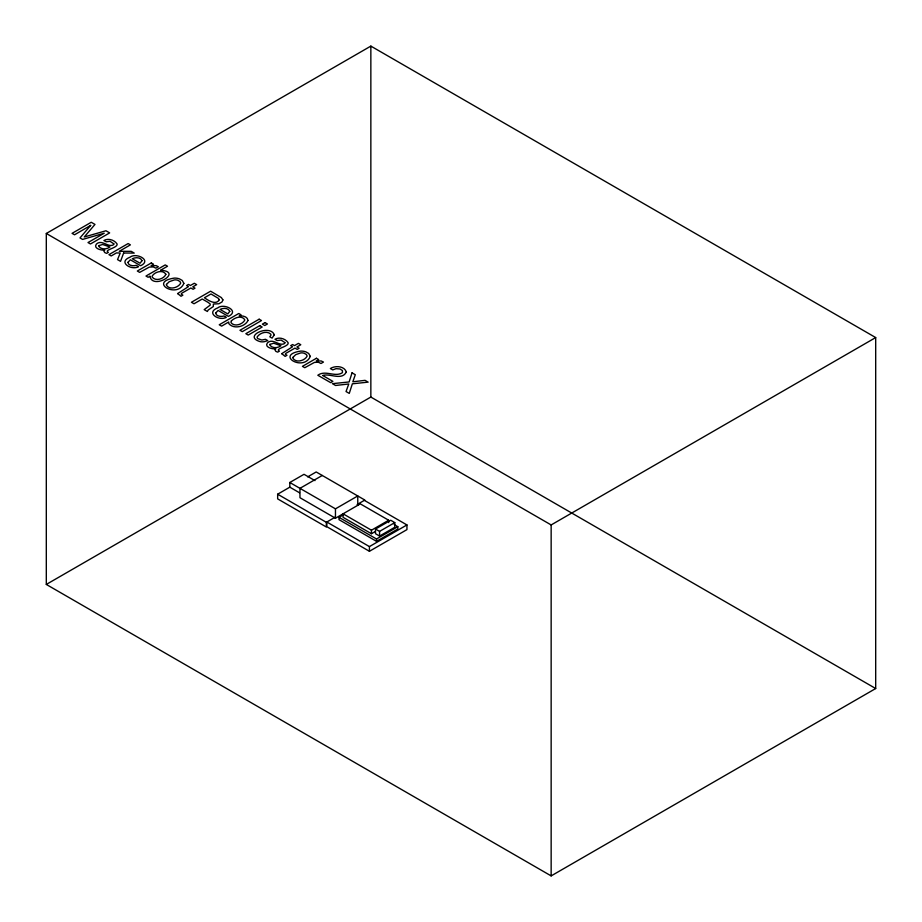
<?xml version="1.0" encoding="UTF-8"?>
<svg xmlns="http://www.w3.org/2000/svg" width="922" height="922" viewBox="0 0 922 922"><rect width="100%" height="100%" fill="white"/><g stroke="black" fill="none" stroke-linecap="round" stroke-linejoin="round"><path stroke-width="1.38" d="M46.307 233.473L370.851 46.1L875.693 337.567L875.693 688.527L551.149 875.9L46.307 584.433L46.307 233.473L551.149 524.941L875.693 337.567M46.307 584.433L370.851 397.059L875.693 688.527M277.649 494.204L326.33 522.301L326.33 526.992L277.649 498.883L277.649 494.204L289.819 487.173L289.819 482.494L304.018 474.3L314.967 480.616M307.671 476.87L316.188 471.96L364.858 500.058L357.091 504.541M322.274 475.464L299.961 488.349L299.961 497.719L335.458 518.21L360.295 503.861L388.692 520.25L388.692 522.601M289.819 482.494L335.458 508.84L357.759 495.955L357.759 505.325M326.33 522.301L335.308 517.115M394.19 524.595L397.82 526.692L397.82 529.032L376.522 541.329L339.008 519.674L339.008 517.323L343.733 514.591M375.15 531.591L371.451 533.723L343.065 517.323L343.065 513.819L371.451 530.208L388.692 520.25M375.508 529.032L390.721 520.25L394.777 522.601L394.777 527.28L379.564 536.062L375.508 533.723L375.508 529.032L379.564 531.383L394.777 522.601M339.008 517.323L376.522 538.99L397.82 526.692M369.422 546.596L406.948 524.941L406.948 529.62L369.422 551.287L326.837 526.692L326.837 522.013L369.422 546.596L369.422 551.287M364.351 500.346L406.948 524.941M289.819 487.173L299.558 492.797M551.149 524.941L551.149 875.9M379.564 531.383L379.564 536.062M376.522 538.99L376.522 541.329M371.451 530.208L371.451 533.723M370.851 46.1L370.851 397.059M335.458 508.84L335.458 518.21M274.272 334.801L272.094 338.12L269.812 336.795L271.01 335.009L270.676 334.075C266.746 330.491 260.05 332.888 257.273 336.761A4.08 2.351 0 0 0 257.826 338.639L261.836 340.034L265.478 339.296L267.76 340.621L264.66 341.613A6.788 3.919 0 0 1 260.327 341.682C242.106 336.403 270.065 323.691 274.272 334.801M177.612 293.576L181.012 296.25L182.867 295.178L181.231 294.118L181.715 293.265L190.854 287.998L193.09 289.289L195.003 288.171L192.767 286.88L196.674 284.633L194.3 283.261L190.393 285.509L188.503 284.414L186.578 285.532L188.468 286.627L177.612 293.576M281.717 353.679L285.129 356.365L286.984 355.293L285.347 354.232L285.832 353.38L294.971 348.101L297.195 349.392L299.12 348.286L296.884 346.995L300.791 344.736L298.417 343.364L294.51 345.623L292.608 344.528L290.695 345.635L292.585 346.73L281.717 353.679M127.939 262.344C128.365 265.859 133.506 266.239 136.249 265.34L138.554 266.677C131.431 270.78 117.382 262.032 130.037 257.203C136.122 252.202 152.361 260.315 140.605 265.72L130.359 259.797L127.939 262.344M215.702 313.019C216.117 316.523 221.257 316.903 224 316.004L226.316 317.341C219.182 321.444 205.133 312.696 217.788 307.867C223.873 302.865 240.112 310.979 228.368 316.384L218.111 310.46L215.702 313.019M113.798 243.823L113.729 244.595C108.566 248.341 101.858 238.798 96.349 244.123C93.018 248.525 101.604 250.577 104.751 250.081L103.863 251.072L104.774 252.582L106.629 253.389L108.358 252.374C103.299 250.012 116.794 248.191 117.129 244.526L117.002 243.834C114.247 239.881 108.22 238.003 103.898 240.504L106.088 241.771L110.064 241.322L113.798 243.823M284.852 342.569L284.783 343.353C279.62 347.098 272.912 337.544 267.403 342.88C264.061 347.283 272.658 349.334 275.805 348.839L274.917 349.818L275.828 351.34L277.683 352.135L279.412 351.132C274.353 348.77 287.848 346.949 288.183 343.284L288.056 342.592C285.301 338.639 279.274 336.761 274.952 339.261L277.142 340.529L281.118 340.08L284.852 342.569M166.49 284.402L166.409 285.105C169.371 290.384 178.476 287.733 180.724 283.089L179.974 281.544L177.865 280.3A4.529 2.616 0 0 0 174.189 279.965L169.245 281.683L166.49 284.402M292.931 357.402L292.839 358.093C295.801 363.383 304.905 360.733 307.153 356.076L306.415 354.532L304.295 353.299A4.529 2.616 0 0 0 300.618 352.953L295.674 354.682L292.931 357.402M222.928 299.892L222.006 301.978L218.906 303.753L213.362 304.041L213.316 306.53L208.142 310.057L207.369 311.475L204.177 309.631L210.216 305.113L210.158 303.983L208.176 302.439L202.264 299.016L194.023 303.764L191.43 302.266L210.619 291.191L221.349 297.564L222.928 299.892M165.868 274.295C164.058 278.974 155.53 281.706 152.176 277.049L152.13 276.197C154.47 271.829 163.044 269.316 165.868 274.295M149.94 276.254C152.51 290.453 183.674 271.69 160.566 270.25L167.527 266.228L165.245 264.914L145.976 276.035L148.154 277.28L149.94 276.254M183.858 283.354C177.393 299.039 148.212 282.097 174.189 278.11A8.171 4.714 0 0 1 179.525 278.928L182.279 280.484L183.858 283.354M310.288 356.353C303.834 372.039 274.641 355.085 300.618 351.098A8.171 4.714 0 0 1 305.954 351.916L308.709 353.483L310.288 356.353M98.908 245.609L98.769 246.324C101.166 249.781 106.825 249.516 109.902 246.981L102.676 244.468L98.908 245.609M269.962 344.367L269.823 345.082C272.221 348.539 277.879 348.274 280.956 345.738L273.73 343.226L269.962 344.367M142.023 260.695L140.063 263.243L132.284 258.759C135.234 257.238 140.628 256.996 142.023 260.695M229.774 311.359L227.815 313.906L220.047 309.423C222.986 307.902 228.379 307.66 229.774 311.359M219.275 299.742C216.105 305.666 208.015 300.295 204.43 297.76L210.988 293.98L218.433 298.394L219.275 299.742M346.315 372.015C341.866 380.947 329.984 373.053 322.665 375.473L332.888 381.374L330.664 382.653L317.813 375.242C325.42 369.653 335.124 377.64 342.442 372.672L342.408 370.529L339.953 368.961L336.011 368.662L332.738 369.918L330.353 368.535C335.135 365.412 344.413 365.896 346.315 372.015M247.995 320.487C244.987 326.907 233.554 329.5 228.794 323.587L228.748 321.997L221.603 326.134L219.24 324.775L238.752 313.503L241.045 314.828L239.19 315.9C242.451 315.601 247.718 316.442 247.995 320.487M352.043 372.834L349.127 381.95L332.416 383.667L335.55 385.477L348.758 383.99L346.038 391.539L349.265 393.394L352.354 383.817L368.155 382.134L365.054 380.348L352.849 381.777L355.293 374.712L352.043 372.834M123.64 253.02L120.54 261.341L117.532 259.612L120.229 253.008L116.449 252.916L111.193 255.947L108.934 254.645L128.135 243.558L130.394 244.872L119.249 251.303L131.224 251.349L134.232 253.089L123.64 253.02M231.318 320.971L230.984 322.654C234.419 327.08 242.163 324.556 244.676 320.349L244.653 319.496C241.414 315.059 234.465 317.629 231.318 320.971M90.667 225.406L79.995 237.934L82.565 239.42L104.232 233.231L87.993 242.555L90.46 243.973L109.66 232.897L105.972 230.765L84.271 236.977L94.978 224.426L91.255 222.271L72.066 233.358L74.544 234.787L90.667 225.406M151.312 262.954L137.32 271.033L139.671 272.382L149.364 267.069L153.329 266.942L155.887 268.164L158.365 266.735L156.106 265.651L151.127 265.64L153.548 264.234L151.312 262.954M259.151 319.208L239.951 330.283L242.313 331.643L261.502 320.556L259.151 319.208M259.762 325.639L245.84 333.683L248.225 335.066L262.159 327.022L259.762 325.639M265.029 322.596L262.367 324.141L264.752 325.512L267.426 323.979L265.029 322.596M316.419 358.278L302.428 366.357L304.779 367.705L314.471 362.392L318.436 362.265L320.994 363.498L323.472 362.058L321.213 360.975L316.234 360.963L318.655 359.568L316.419 358.278"/></g></svg>
